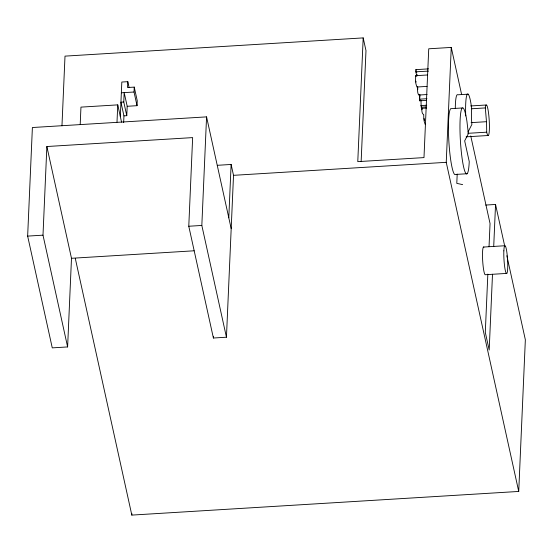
<?xml version="1.0" encoding="UTF-8"?>
<svg xmlns="http://www.w3.org/2000/svg" width="553" height="553" viewBox="0 0 553 553"><rect width="100%" height="100%" fill="white"/><g stroke="black" fill="none" stroke-linecap="round" stroke-linejoin="round"><path stroke-width="0.83" d="M486.709 132.188L486.543 122.469L485.32 107.87A15.36 1.97 86.5 0 1 488.112 110.158A15.36 1.97 86.5 0 1 489.294 130.867A15.36 1.97 86.5 0 1 486.709 132.188L467.9 133.314M423.695 114.63L423.792 118.259A5.903 0.76 86.5 0 0 424.165 121.204L425.119 124.384M217.329 165.306L231.119 164.462L233.518 175.329L226.447 337.219L213.396 338.021L188.78 226.246L192.644 137.607L46.867 146.524L71.489 258.292L67.618 346.931L52.265 347.872L27.65 236.103L32.392 127.522L206.566 116.877L231.189 228.645M67.618 346.931L42.996 235.163L46.867 146.524M61.964 125.787L65.005 56.13L363.183 37.901L365.989 50.641L361.144 161.49M80.206 124.377L80.959 107.123L117.754 104.87L121.549 122.123M117.001 122.123L117.754 104.87M120.312 116.496L121.819 82.038L127.805 81.671L129.043 87.298M123.768 102.015L124.176 92.621L127.19 106.287L126.775 115.681L123.948 115.86L120.934 102.187L123.768 102.015L126.775 115.681M123.651 122.586L123.948 115.86M127.805 81.671L127.549 87.519L134.241 87.111L137.248 100.777L137.033 105.685L127.19 106.287M137.033 105.685L134.026 92.019L134.241 87.111M506.838 255.728L525.35 339.77L518.728 491.444L131.828 515.099L131.897 513.578M226.447 337.219L201.831 225.451L206.566 116.877M213.396 338.021L213.472 336.3M228.797 217.778L231.119 164.462M363.183 37.901L357.777 161.642L423.985 157.598L428.734 48.795L451.255 47.42L461.644 94.618M416.872 76.231L415.794 71.807L415.891 69.643L428.568 68.869M426.494 100.39L419.734 100.805L419.561 94.881M419.734 100.805L419.81 99.084M419.879 97.369L419.997 94.791M426.218 106.929L421.151 107.234L421.013 100.48M423.294 114.291C421.745 114.112 421.711 108.81 421.649 106.86M518.728 491.444L446.236 162.326L451.255 47.42M457.2 174.091L456.792 183.354L462.633 184.633M487.843 274.101L485.299 332.353L489.191 350.028L492.502 274.226M489.039 246.686L490.048 223.557L470.741 135.907M493.705 246.666L495.543 204.458L485.721 205.059M465.723 115.916A26.496 3.401 86.5 0 1 466.96 94.853A26.496 3.401 86.5 0 1 471.011 103.881L471.688 108.761L471.488 111.471A15.36 1.97 86.5 0 0 471.737 122.731L471.889 124.425L467.99 132.049M427.51 74.973L415.676 75.699L415.559 80.897A5.903 0.76 86.5 0 0 415.939 83.835L416.886 87.015L427.027 86.399M418.953 94.515C417.397 95.151 417.619 88.895 417.335 87.243M415.794 71.807L428.492 71.116M121.349 92.793L134.026 92.019M418.628 95.047L427.082 94.535M468.135 94.169L457.829 94.798A26.496 3.401 86.5 0 0 455.292 108.409M419.374 99.174L426.978 98.711M420.792 105.609L426.709 105.243M421.586 108.333L426.653 108.022M470.714 105.948L486.101 105.008M462.239 107.973L450.709 108.678A33.132 4.258 86.5 0 0 449.119 145.114A33.132 4.258 86.5 0 0 455.582 174.444L467.105 173.739M471.688 108.761L485.32 107.925M471.108 122.635L486.495 121.695M466.131 136.847L488.361 135.492M233.518 175.329L446.236 162.326M27.65 236.103L42.996 235.163M188.78 226.246L201.831 225.451M71.489 258.292L194.11 250.792M483.453 247.053L504.751 245.753M506.797 273.41L485.506 274.71A13.936 1.79 86.5 0 1 482.665 260.56A13.936 1.79 86.5 0 1 483.93 247.136M415.676 75.699L416.077 76.203M415.891 69.643L416.215 70.39M495.543 204.458L504.799 246.479M75.284 258.369L131.828 515.099M416.589 71.759L416.755 72.602M424.428 120.409L424.116 118.515M421.939 108.388L422.126 109.701M415.884 81.153L416.015 82.093M417.024 74.427L417.121 75.408M417.785 89.51L417.674 86.676M468.363 133.639L464.672 140.856L469.241 161.6A33.132 4.258 86.5 0 1 463.151 164.711A33.132 4.258 86.5 0 1 460.373 115.957A33.132 4.258 86.5 0 1 466.939 121.342L468.363 133.639M503.852 250.855A13.936 1.79 86.5 0 0 506.327 273.327A13.936 1.79 86.5 0 0 507.142 254.56A13.936 1.79 86.5 0 0 503.852 250.855"/></g></svg>
